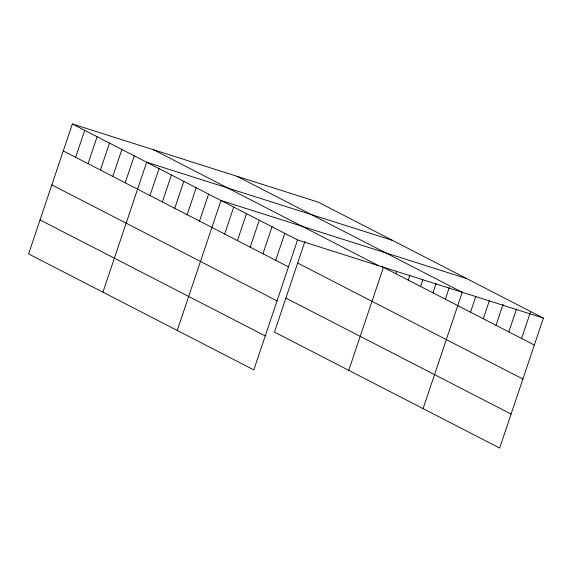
<?xml version="1.0" encoding="UTF-8"?>
<svg xmlns="http://www.w3.org/2000/svg" width="572" height="572" viewBox="0 0 572 572"><rect width="100%" height="100%" fill="white"/><g stroke="black" fill="none" stroke-linecap="round" stroke-linejoin="round"><path stroke-width="0.86" d="M72.337 123.952L28.6 253.911L253.818 369.891L297.554 239.933L72.337 123.952L318.182 202.109L543.4 318.089L499.663 448.048L274.446 332.067L304.926 241.498M75.654 157.279L84.72 130.33M88.038 163.663L97.111 136.708M100.429 170.041L109.495 143.086M112.813 176.419L121.886 149.471M125.204 182.797L134.27 155.849M102.924 292.185L146.661 162.226L392.506 240.383M149.971 195.56L159.045 168.604M162.362 201.937L171.428 174.982M174.746 208.315L183.819 181.36M187.137 214.693L196.203 187.745M199.521 221.071L208.594 194.123M177.241 330.459L220.978 200.5L466.823 278.657M224.674 234.027L233.741 207.071M237.437 240.597L246.503 213.642M250.193 247.168L259.266 220.22M262.956 253.739L272.029 226.791M275.718 260.317L284.792 233.362M348.77 370.341L383.433 267.331M395.824 273.716L396.668 271.185M408.208 280.094L409.909 275.039M420.592 286.472L422.865 279.729M432.983 292.85L436.1 283.583M445.366 299.227L449.335 287.437M423.087 408.615L462.29 292.135M470.52 312.183L475.904 296.174M483.283 318.754L489.518 300.221M496.046 325.325L503.131 304.268M508.808 331.896L516.459 309.159M521.564 338.467L530.637 311.518M297.554 239.933L543.4 318.089M237.051 176.319L462.269 292.299M381.109 266.137L534.327 345.045M153.468 149.742L378.685 265.723M297.669 263.048L522.887 379.036M63.263 150.901L288.481 266.888M285.886 298.076L511.103 414.056M51.823 184.892L277.041 300.879M40.04 219.92L265.258 335.9"/></g></svg>
